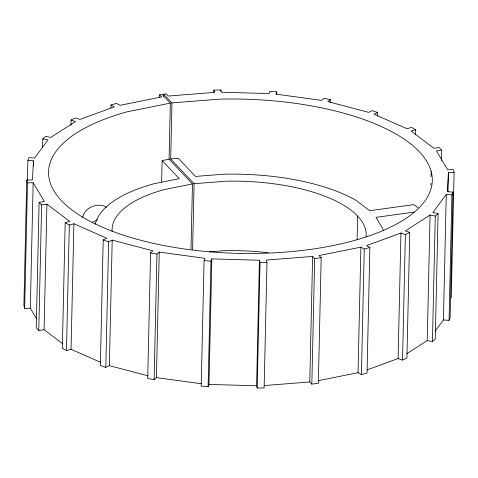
<?xml version="1.0" encoding="UTF-8"?>
<svg xmlns="http://www.w3.org/2000/svg" width="478" height="478" viewBox="0 0 478 478"><rect width="100%" height="100%" fill="white"/><g stroke="black" fill="none" stroke-linecap="round" stroke-linejoin="round"><path stroke-width="0.72" d="M27.425 180.397L27.879 160.345L33.508 160.805L32.408 179.919L26.75 180.057L23.9 305.591L24.653 308.394L30.311 308.256L36.687 318.916M24.653 308.394L27.497 182.859L26.75 180.057M33.388 166.003L33.508 160.805M30.311 308.256L33.161 182.721L27.497 182.859M33.161 182.721L44.412 201.537L39.106 202.26L36.256 327.794L38.778 330.459L44.09 329.73L62.833 343.867M42.548 147.822L42.751 138.913L45.565 136.397L50.776 137.419L75.524 121.537L71.085 120.02L70.971 125.218M38.778 330.459L41.628 204.925L39.106 202.26M44.09 329.73L46.934 204.202L41.628 204.925M46.934 204.202L69.782 221.428L65.187 222.694L62.337 348.223L66.454 350.571L71.049 349.304L100.571 362.3M66.454 350.571L69.304 225.036L65.187 222.694M71.049 349.304L73.899 223.776L69.304 225.036M73.899 223.776L106.773 238.241L103.206 239.956L100.356 365.491L105.793 367.355L109.36 365.64L147.887 375.798M110.896 107.932L110.962 104.957L116.596 103.409L119.954 105.321L161.719 96.932L159.664 94.758L162.108 94.423L170.335 103.129L169.069 159.186L192.473 183.928L190.997 248.966M105.793 367.355L108.643 241.82L112.211 240.105L152.876 250.831L150.576 252.88L147.726 378.415L154.113 379.669L156.408 377.62L159.258 252.085L204.943 258.335L204.07 260.582L201.22 386.11L208.115 386.672L208.988 384.426L211.838 258.897L259.429 260.241L260.044 262.53L257.194 388.064L264.131 387.891L266.981 262.362L266.365 260.074L312.624 256.429L314.679 258.598L311.829 384.133L318.336 383.242L321.186 257.714L319.125 255.539L360.89 247.144L364.254 249.056L369.882 247.508L367.038 373.043L361.404 374.591L358.046 372.679L318.438 380.637M109.36 365.64L112.211 240.105M159.598 97.727L159.664 94.758M154.113 379.669L156.957 254.135L159.258 252.085M161.636 182.01L162.12 160.578L169.069 159.186M163.679 96.431L163.733 94.202L166.171 93.867L168.226 96.042L214.485 92.391L213.869 90.109L220.806 89.936L221.416 92.224L269.012 93.574L269.885 91.328L276.78 91.89L276.726 94.118M192.61 249.48L194.104 183.707L170.694 158.959L171.966 102.901L163.733 94.202M213.821 92.338L213.869 90.109M208.115 386.672L210.965 261.143L211.838 258.897M220.77 91.423L220.806 89.936M257.194 388.064L256.584 385.776L259.429 260.241M311.829 384.133L309.774 381.958L312.624 256.429M330.202 102.561L330.274 99.585L323.887 98.331L321.592 100.38L275.908 94.136L276.78 91.89M357.102 239.735L357.64 216.086M358.046 372.679L360.89 247.144M361.404 374.591L364.254 249.056M377.56 116.226L377.644 112.509L372.207 110.645L368.64 112.36L327.974 101.635L330.274 99.585M398.102 358.566L400.952 233.031L405.386 234.549L409.76 232.451L406.915 357.98L402.542 360.083L398.102 358.566L367.116 369.87M402.542 360.083L405.386 234.549M415.561 134.228L415.663 129.777L411.546 127.429L406.951 128.696L374.077 114.224L377.644 112.509M406.808 353.684L427.224 340.581L430.075 215.046L435.285 216.068L438.099 213.558L432.895 212.537L446.273 194.421L451.895 194.875L452.965 192.126L447.342 191.666L448.442 172.546L454.1 172.409L451.25 297.943M430.875 184.932L430.911 183.444M431.06 176.758L431.18 171.56M427.224 340.581L432.435 341.603L435.285 216.068M438.099 213.558L435.249 339.087L432.435 341.603M441.505 160.602L441.744 150.206L439.222 147.541L433.91 148.27L411.068 131.038L415.663 129.777M435.225 331.051L443.423 319.949L446.273 194.421M448.005 191.863L448.442 172.546M443.423 319.949L449.045 320.409L451.895 194.875M452.965 192.126L450.121 317.655L449.045 320.409M82.682 217.281C84.69 207.231 98.313 201.979 106.51 207.333M27.879 160.345L28.955 157.591L34.577 158.051L47.955 139.935L42.751 138.913M430.075 215.046L405.326 230.928L409.76 232.451M97.482 219.761L92.188 222.413M71.085 120.02L75.458 117.917L79.898 119.434L114.326 106.869L110.962 104.957M400.952 233.031L366.524 245.596L369.882 247.508M170.335 103.129L127.166 111.798A191.911 77.137 1.3 0 0 133.625 238.301A191.911 77.137 1.3 0 0 426.74 198.215A191.911 77.137 1.3 0 0 219.778 99.131L171.966 102.901M192.473 183.928L164.145 189.617A127.1 51.086 1.3 0 0 112.163 231.681M441.744 150.206L436.432 150.929L447.689 169.744L453.347 169.606L454.1 172.409M414.259 212.107L375.989 217.341L382.824 228.771A144.547 58.101 1.3 0 1 383.165 230.211M314.679 258.598L321.186 257.714M170.694 158.959L178.384 158.355L195.49 176.436L223.602 174.219A144.547 58.101 1.3 0 1 355.805 200.21L369.685 210.679L413.846 204.638L418.065 207.822M194.104 183.707L225.479 181.234A127.1 51.086 1.3 0 1 366.13 236.634M209.31 251.858L223.901 250.705A127.1 51.086 1.3 0 1 268.152 252.754M264.25 385.549L309.774 381.958M260.044 262.53L266.981 262.362M208.988 384.426L256.584 385.776M204.07 260.582L210.965 261.143M156.408 377.62L201.358 383.768M150.576 252.88L156.957 254.135M103.206 239.956L108.643 241.82M162.12 160.578L179.226 178.664L153.85 183.761A144.547 58.101 1.3 0 0 95.247 224.218"/></g></svg>
